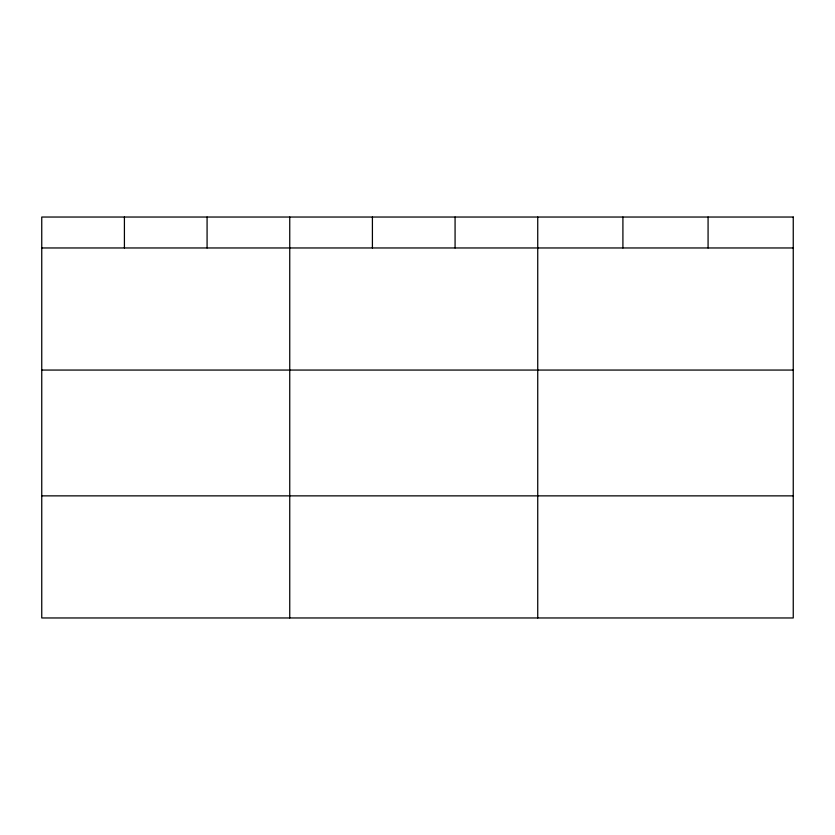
<?xml version="1.0" encoding="UTF-8"?>
<svg xmlns="http://www.w3.org/2000/svg" width="835" height="835" viewBox="0 0 835 835"><rect width="100%" height="100%" fill="white"/><g stroke="black" fill="none" stroke-linecap="round" stroke-linejoin="round"><path stroke-width="1.25" d="M41.75 247.964L793.25 247.964M41.75 370.062L793.25 370.062M41.75 495.865L793.25 495.865M708.08 217.037L708.08 247.964M622.91 217.037L622.91 247.964M537.74 217.037L537.74 617.963M455.075 217.037L455.075 247.964M372.41 217.037L372.41 247.964M289.745 217.037L289.745 617.963M207.08 217.037L207.08 247.964M124.415 217.037L124.415 247.964M793.25 217.037L41.75 217.037L41.75 617.963L793.25 617.963L793.25 217.037"/></g></svg>
